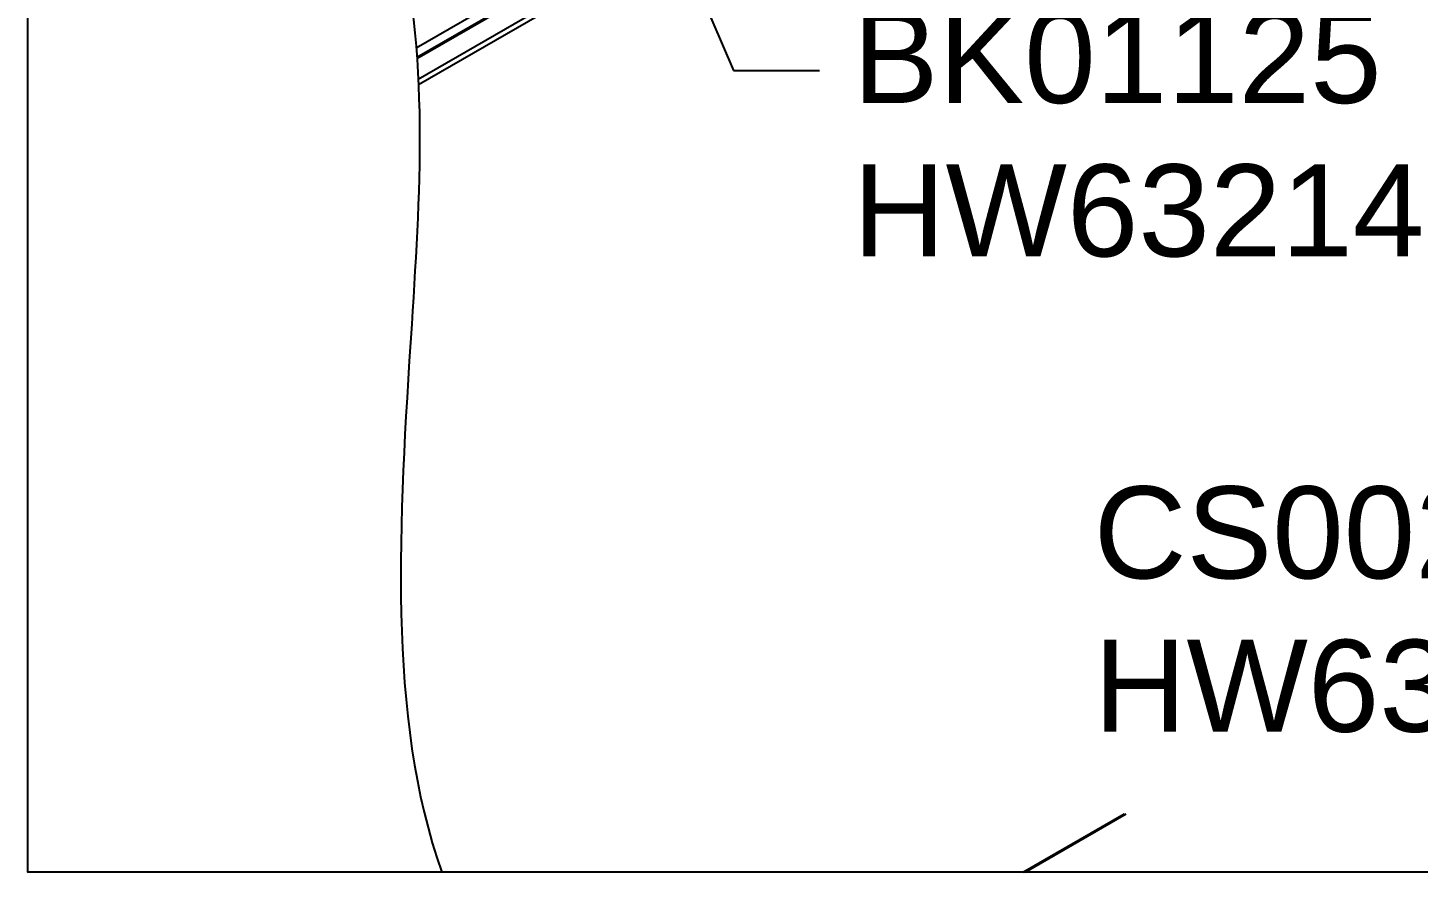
# Model space of a CAD drawing. Extents: x 0 to 7.47, y -6.79 to 0.
# Drawn here: x 0 to 3.778, y -6.794 to -4.499 of the extents above; entities that cross this region are included whole.
import ezdxf
from ezdxf import colors
from ezdxf.entities.mleader import LeaderData, LeaderLine
from ezdxf.math import Vec2, Vec3

# ---------------------------------------------------------------- set-up
doc = ezdxf.new("R2010")
doc.units = 0
doc.header["$LTSCALE"] = 0.5
doc.header["$MEASUREMENT"] = 0
for name, color, linetype in [('Dimension', 10, 'CONTINUOUS'), ('FAB DWG', 221, 'CONTINUOUS'), ('Housing', 150, 'CONTINUOUS')]:
    doc.layers.add(name, color=color, linetype=linetype)
doc.layers.add('Text-Unprinted', color=131, linetype='CONTINUOUS', plot=False)
doc.styles.get("Standard").update_dxf_attribs({"font": 'arial.ttf'})

msp = doc.modelspace()

# ---------------------------------------------------------------- linework, layer by layer
at = {"layer": 'Dimension', "transparency": 16777216}
msp.add_open_spline([(0.1441, -3.0588), (1.1422, -3.7654), (1.0581, -5.0691), (0.974, -6.3729), (1.1252, -6.7935)], degree=3, knots=[0.144615, 0.144615, 0.144615, 0.144615, 1, 1.594024, 1.594024, 1.594024, 1.594024], dxfattribs=at)
at = {"layer": 'Housing'}
for p, q in [((4.2402, -2.7431), (1.0571, -4.5802)), ((4.2452, -2.7436), (1.0574, -4.5835)), ((1.0606, -4.6387), (4.2947, -2.7722)), ((4.3017, -2.7844), (1.0614, -4.6546)), ((3.9889, -2.8617), (1.0552, -4.5549)), ((2.7039, -6.7935), (2.9786, -6.635)), ((2.7098, -6.7935), (2.9845, -6.635))]:
    msp.add_line(p, q, dxfattribs=at)
at = {"layer": 'Text-Unprinted', "transparency": 16777216}
msp.add_lwpolyline([(0, 0), (7.3473, 0), (7.3473, -6.7935), (0, -6.7935)], close=True, dxfattribs=at)

# ---------------------------------------------------------------- leaders
at = {"layer": 'FAB DWG', "transparency": 16777216}
ml = msp.add_multileader_mtext('Standard', dxfattribs=at)
ml.set_content('BK01125\\PHW63214 (x2)', color=256)
ml.set_leader_properties()
ml.build(insert=Vec2(0, 0))
ml.multileader.update_dxf_attribs({"dogleg_length": 0.2339, "arrow_head_size": 0.15})
ctx = ml.context
ctx.base_point, ctx.char_height, ctx.arrow_head_size, ctx.landing_gap_size, ctx.plane_origin = Vec3(2.1514, -4.6156), 0.25, 0.15, 0.09, Vec3(2.2442, -2.5943)
notes = []
notes.append((ctx, [(1, (1, 1, 0), (1.9175, -4.6156), (1, 0), 0.2339, [(0, [(1.3164, -3.2129)], 0, [])])]))
ctx.mtext.insert, ctx.mtext.flow_direction = Vec3(2.2414, -4.4538), 5
ml = msp.add_multileader_mtext('Standard', dxfattribs=at)
ml.set_content('CS00215\\PHW63214', color=256)
ml.set_leader_properties()
ml.build(insert=Vec2(0, 0))
ml.multileader.update_dxf_attribs({"dogleg_length": 0.9041, "arrow_head_size": 0.15})
ctx = ml.context
ctx.base_point, ctx.char_height, ctx.arrow_head_size, ctx.landing_gap_size, ctx.plane_origin = Vec3(2.806, -5.8726), 0.25, 0.15, 0.09, Vec3(4.7093, -6.8267)
notes.append((ctx, [(0, (1, 1, 0), (4.7183, -5.8726), (-1, 0), 0.2241, [(0, [(5.3141, -4.9945)], 0, [])])]))
ctx.mtext.insert, ctx.mtext.flow_direction = Vec3(2.896, -5.7453), 5
for ctx, leaders in notes:
    for number, flags, end, landing, length, lines in leaders:
        leader = LeaderData()
        leader.index, (leader.has_last_leader_line, leader.has_dogleg_vector, leader.attachment_direction) = number, flags
        leader.last_leader_point, leader.dogleg_vector, leader.dogleg_length = Vec3(end), Vec3(landing), length
        for number, points, colour, breaks in lines:
            line = LeaderLine()
            line.index, line.vertices, line.color, line.breaks = number, Vec3.list(points), colors.encode_raw_color(colour), breaks
            leader.lines.append(line)
        ctx.leaders.append(leader)

doc.saveas('drawing.dxf')
